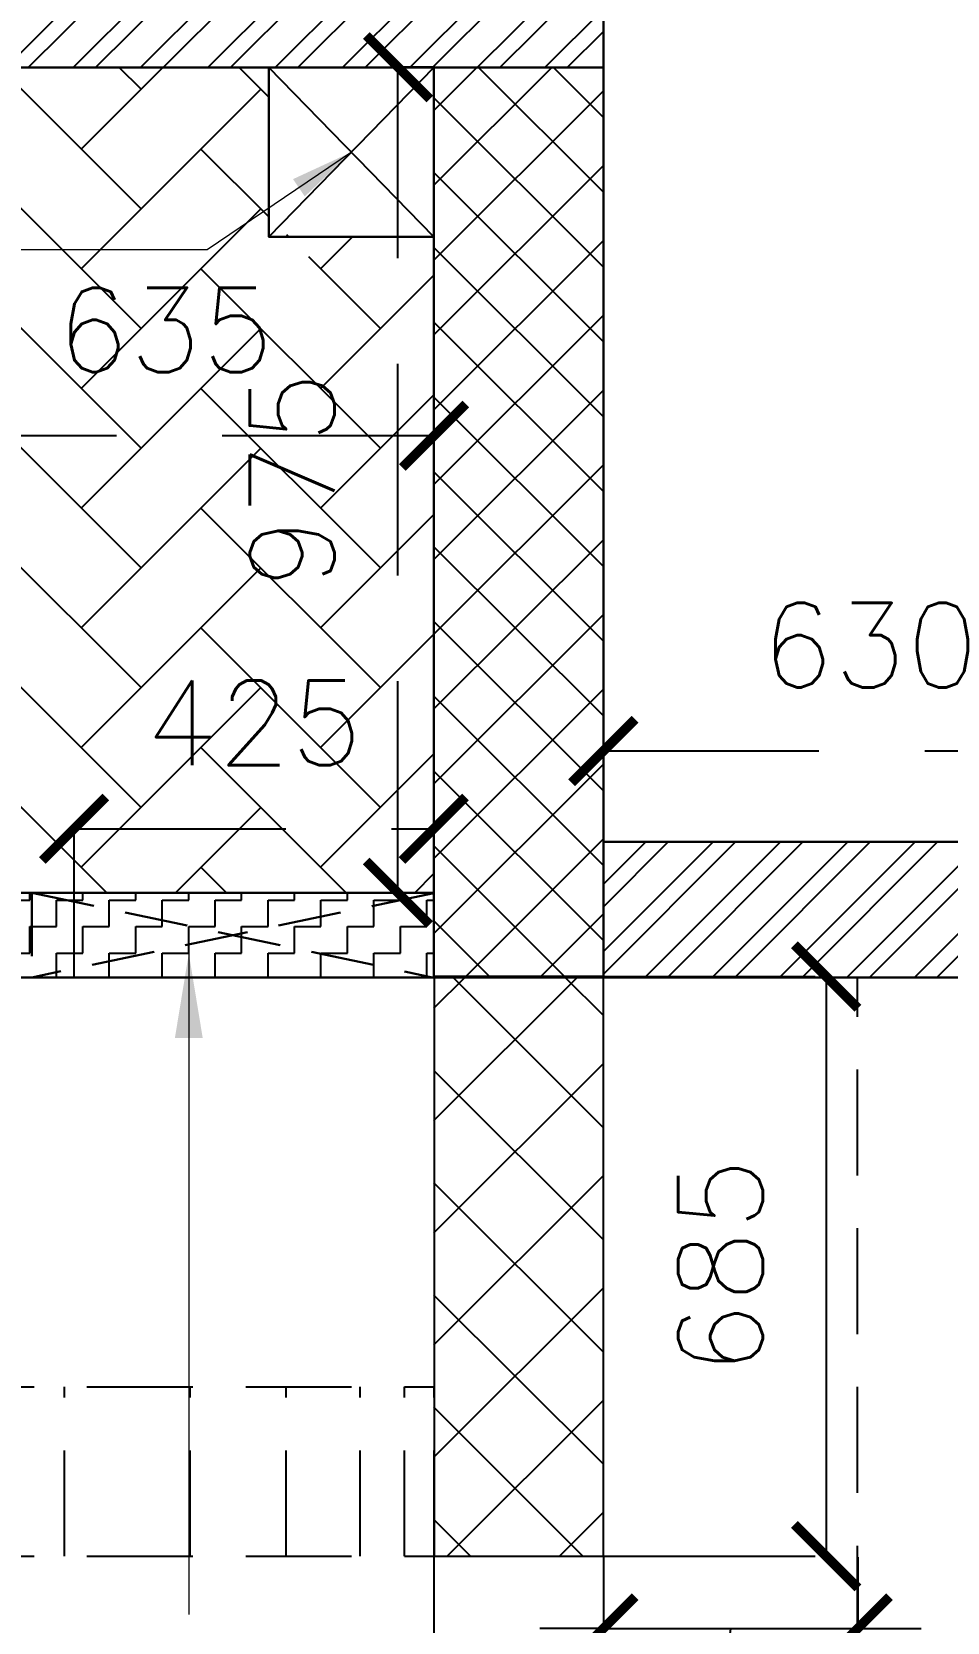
# Model space of a CAD drawing. Header units: millimetres. Extents: x 1135099 to 1230264, y -5736945 to -5695799.
# Drawn here: x 1143266 to 1144347, y -5735477 to -5733597 of the extents above; entities that cross this region are included whole.
import ezdxf

# ---------------------------------------------------------------- set-up
doc = ezdxf.new("R2010")
doc.units = ezdxf.units.MM
doc.header["$LTSCALE"] = 1000
doc.header["$MEASUREMENT"] = 0
for name, pattern in [('$0$AUDIT_D_120904163729-0', [0]), ('$2$AUDIT_D_120904163729-0', [0]), ('$4$HIDDEN', [0.375, 0.25, -0.125]), ('$7$HIDDEN', [0.375, 0.25, -0.125]), ('2BHK-A - FRONT$0$AUDIT_D_120904163729-0', [0]), ('2BHK-A - FRONT$0$HIDDEN', [0.375, 0.25, -0.125]), ('AUDIT_D_120904163729-0', [0]), ('T 10_TYPICAL ELEVATION$0$AUDIT_D_120904163729-0', [0]), ('T 10_TYPICAL ELEVATION$0$HIDDEN', [0.375, 0.25, -0.125]), ('T10(T7 IS SIMILAR BUT MIRROR) - DIMENSION & TEXTING$0$HIDDEN', [0.375, 0.25, -0.125]), ('T8(T9 IS SIMILAR) - TYPICAL FLOOR ELEVATION$0$AUDIT_D_120904163729-0', [0]), ('T8(T9 IS SIMILAR) - TYPICAL FLOOR ELEVATION$0$HIDDEN', [0.375, 0.25, -0.125])]:
    doc.linetypes.add(name, pattern=pattern)
doc.layers.get('0').update_dxf_attribs({"linetype": 'AUDIT_D_120904163729-0'})
for name, color, linetype in [('$0$A-WALL-FEATURES', 6, '$0$AUDIT_D_120904163729-0'), ('$1$A-WALL-FEATURES', 110, '$2$AUDIT_D_120904163729-0'), ('2BHK-A - FRONT$0$A-DECK SUNK 125', 8, 'Continuous'), ('2BHK-A - FRONT$0$A-HATCH -160', 251, '2BHK-A - FRONT$0$AUDIT_D_120904163729-0'), ('2BHK-A - FRONT$0$CUT-OUT', 49, 'Continuous'), ('T 10_TYPICAL ELEVATION$0$A-DIM', 1, 'T 10_TYPICAL ELEVATION$0$AUDIT_D_120904163729-0'), ('T10(T7 IS SIMILAR BUT MIRROR) - DIMENSION & TEXTING$0$A-DIMENSIONS', 2, 'T10(T7 IS SIMILAR BUT MIRROR) - DIMENSION & TEXTING$0$HIDDEN'), ('T8(T9 IS SIMILAR) - TYPICAL FLOOR ELEVATION$0$A-DIM', 1, 'T8(T9 IS SIMILAR) - TYPICAL FLOOR ELEVATION$0$AUDIT_D_120904163729-0'), ('T8(T9 IS SIMILAR) - TYPICAL FLOOR ELEVATION$0$A-WALL HATCH', 252, 'T8(T9 IS SIMILAR) - TYPICAL FLOOR ELEVATION$0$AUDIT_D_120904163729-0'), ('T8(T9 IS SIMILAR) - TYPICAL FLOOR ELEVATION$0$A-WALL-FEATURES', 6, 'T8(T9 IS SIMILAR) - TYPICAL FLOOR ELEVATION$0$AUDIT_D_120904163729-0')]:
    doc.layers.add(name, color=color, linetype=linetype)
doc.layers.add('2BHK-A - FRONT$0$A-WALL- 160', color=6, linetype='Continuous', lineweight=30)
doc.layers.add('T8(T9 IS SIMILAR) - DIMENSION & TEXTING$0$R0-18-10-2014-T1-1st Podium Floor Plan$0$Text', color=2, linetype='Continuous', lineweight=0)
doc.styles.add('T 10_TYPICAL ELEVATION$0$Romans 1', font='romans.shx', dxfattribs={"height": 100})
doc.styles.add('T10(T7 IS SIMILAR BUT MIRROR) - DIMENSION & TEXTING$0$Romans 1', font='romans.shx', dxfattribs={"height": 100})
doc.styles.add('T8(T9 IS SIMILAR) - DIMENSION & TEXTING$0$Tahoma', font='tahoma.ttf')
doc.styles.add('T8(T9 IS SIMILAR) - TYPICAL FLOOR ELEVATION$0$Romans 1', font='romans.shx', dxfattribs={"height": 100})
doc.dimstyles.new('T 10_TYPICAL ELEVATION$0$ALPINE S', dxfattribs={"dimscale": 0, "dimtxt": 100, "dimasz": 75, "dimexe": 0, "dimexo": 0, "dimgap": 75, "dimtad": 1, "dimdec": 0, "dimzin": 0, "dimdsep": 46, "dimtxsty": 'T 10_TYPICAL ELEVATION$0$Romans 1', "dimblk": 'T 10_TYPICAL ELEVATION$0$_ArchTick', "dimcen": 0.09, "dimclrd": 256, "dimclre": 256, "dimclrt": 7, "dimadec": 0, "dimazin": 0, "dimtfac": 1, "dimtdec": 0, "dimtofl": 0, "dimtmove": 1, "dimatfit": 0, "dimldrblk": 'T 10_TYPICAL ELEVATION$0$_Open90', "dimfxl": 1, "dimtolj": 1, "dimtzin": 0, "dimarcsym": 0})
doc.dimstyles.new('T10(T7 IS SIMILAR BUT MIRROR) - DIMENSION & TEXTING$0$ALPINE S', dxfattribs={"dimscale": 0, "dimtxt": 100, "dimasz": 75, "dimexe": 0, "dimexo": 0, "dimgap": 75, "dimtad": 1, "dimdec": 0, "dimzin": 0, "dimdsep": 46, "dimtxsty": 'T10(T7 IS SIMILAR BUT MIRROR) - DIMENSION & TEXTING$0$Romans 1', "dimblk": 'T10(T7 IS SIMILAR BUT MIRROR) - DIMENSION & TEXTING$0$_ArchTick', "dimcen": 0.09, "dimclrd": 256, "dimclre": 256, "dimclrt": 7, "dimadec": 0, "dimazin": 0, "dimtfac": 1, "dimtdec": 0, "dimtofl": 0, "dimtmove": 1, "dimatfit": 0, "dimldrblk": 'T10(T7 IS SIMILAR BUT MIRROR) - DIMENSION & TEXTING$0$_Open90', "dimfxl": 1, "dimtolj": 1, "dimtzin": 0, "dimarcsym": 0})
doc.dimstyles.new('T8(T9 IS SIMILAR) - DIMENSION & TEXTING$0$SAMATA STD', dxfattribs={"dimtxt": 100, "dimasz": 50, "dimexe": 50, "dimexo": 50, "dimgap": 10, "dimtad": 0, "dimdec": 0, "dimrnd": 5, "dimzin": 0, "dimdsep": 46, "dimtxsty": 'T8(T9 IS SIMILAR) - DIMENSION & TEXTING$0$Tahoma', "dimblk": 'T8(T9 IS SIMILAR) - DIMENSION & TEXTING$0$_Origin2', "dimcen": -50, "dimdle": 50, "dimclrd": 7, "dimclre": 7, "dimclrt": 7, "dimadec": 0, "dimazin": 0, "dimtfac": 1, "dimtdec": 0, "dimtmove": 1, "dimatfit": 3, "dimfxl": 150, "dimtfill": 1, "dimtolj": 1, "dimtzin": 0, "dimlwd": -1, "dimlwe": -1, "dimarcsym": 0})
doc.dimstyles.new('T8(T9 IS SIMILAR) - TYPICAL FLOOR ELEVATION$0$ALPINE S', dxfattribs={"dimscale": 0, "dimtxt": 100, "dimasz": 75, "dimexe": 0, "dimexo": 0, "dimgap": 75, "dimtad": 1, "dimdec": 0, "dimzin": 0, "dimdsep": 46, "dimtxsty": 'T8(T9 IS SIMILAR) - TYPICAL FLOOR ELEVATION$0$Romans 1', "dimblk": 'T8(T9 IS SIMILAR) - TYPICAL FLOOR ELEVATION$0$_ArchTick', "dimcen": 0.09, "dimclrd": 256, "dimclre": 256, "dimclrt": 7, "dimadec": 0, "dimazin": 0, "dimtfac": 1, "dimtdec": 0, "dimtofl": 0, "dimtmove": 1, "dimatfit": 0, "dimldrblk": 'T8(T9 IS SIMILAR) - TYPICAL FLOOR ELEVATION$0$_Open90', "dimfxl": 1, "dimtolj": 1, "dimtzin": 0, "dimarcsym": 0})
pattern_1 = [(45, (-66110.91703401995, -6030.237922148779), (-39.77475644174329, 39.7747564417433), []), (45, (-66084.40052976995, -6030.237922150642), (-39.77475644174329, 39.7747564417433), [])]

# ---------------------------------------------------------------- blocks, each defined once
blk = doc.blocks.new('T8(T9 IS SIMILAR) - DIMENSION & TEXTING$0$_Origin2')
at = {"color": 0, "linetype": 'ByBlock', "lineweight": -2}
blk.add_line((-0.5, 0), (-1, 0), dxfattribs=at)
for radius in [0.5, 0.25]:
    blk.add_circle((0, 0), radius, dxfattribs=at)
blk = doc.blocks.new('T8(T9 IS SIMILAR) - TYPICAL FLOOR ELEVATION$0$_ArchTick')
at = {"color": 0, "linetype": 'ByBlock', "const_width": 0.15}
blk.add_lwpolyline([(-0.5, -0.5), (0.5, 0.5)], dxfattribs=at)
blk = doc.blocks.new('*D56')
at = {"layer": 'T8(T9 IS SIMILAR) - TYPICAL FLOOR ELEVATION$0$A-DIM', "linetype": 'T8(T9 IS SIMILAR) - TYPICAL FLOOR ELEVATION$0$HIDDEN', "lineweight": -2, "transparency": 16777216}
for p, q in [((1143941.469251209, -5734713.717962308), (1144204.599581685, -5734713.717962308)), ((1143941.469251209, -5735398.622809879), (1144204.599581685, -5735398.622809879))]:
    blk.add_line(p, q, dxfattribs=at)
at = {"layer": 'T8(T9 IS SIMILAR) - TYPICAL FLOOR ELEVATION$0$A-DIM', "lineweight": -2, "transparency": 16777216}
blk.add_line((1144204.599581685, -5734713.717962308), (1144204.599581685, -5735398.622809879), dxfattribs=at)
at = {"layer": 'T8(T9 IS SIMILAR) - TYPICAL FLOOR ELEVATION$0$A-DIM', "linetype": 'ByBlock', "lineweight": -2, "transparency": 16777216, "xscale": 75, "yscale": 75, "zscale": 75}
for p, rotation in [((1144204.599581685, -5734713.717962308), 90), ((1144204.599581685, -5735398.622809879), 270)]:
    blk.add_blockref('T8(T9 IS SIMILAR) - TYPICAL FLOOR ELEVATION$0$_ArchTick', p, dxfattribs=dict(at, rotation=rotation))
at = {"layer": 'T8(T9 IS SIMILAR) - TYPICAL FLOOR ELEVATION$0$A-DIM', "color": 7, "linetype": 'ByBlock', "transparency": 16777216, "insert": (1144079.599581683, -5735056.170386093), "char_height": 100, "attachment_point": 5, "rotation": 90, "style": 'T8(T9 IS SIMILAR) - TYPICAL FLOOR ELEVATION$0$Romans 1'}
blk.add_mtext('\\A1;685', dxfattribs=at)
blk = doc.blocks.new('T8(T9 IS SIMILAR) - TYPICAL FLOOR ELEVATION$0$_Open90')
at = {"color": 0, "linetype": 'ByBlock', "lineweight": -2}
for p, q in [((-0.5, 0.5), (0, 0)), ((0, 0), (-1, 0)), ((0, 0), (-0.5, -0.5))]:
    blk.add_line(p, q, dxfattribs=at)
blk = doc.blocks.new('T10(T7 IS SIMILAR BUT MIRROR) - DIMENSION & TEXTING$0$_ArchTick')
at = {"color": 0, "linetype": 'ByBlock', "const_width": 0.15}
blk.add_lwpolyline([(-0.5, -0.5), (0.5, 0.5)], dxfattribs=at)
blk = doc.blocks.new('*D82')
at = {"layer": 'T10(T7 IS SIMILAR BUT MIRROR) - DIMENSION & TEXTING$0$A-DIMENSIONS', "linetype": 'T10(T7 IS SIMILAR BUT MIRROR) - DIMENSION & TEXTING$0$HIDDEN', "lineweight": -2, "transparency": 16777216}
for p, q in [((1143941.349088596, -5734553.717962309), (1143941.349088596, -5734447.200705782)), ((1144570.96665076, -5734553.717962309), (1144570.96665076, -5734447.200705782))]:
    blk.add_line(p, q, dxfattribs=at)
at = {"layer": 'T10(T7 IS SIMILAR BUT MIRROR) - DIMENSION & TEXTING$0$A-DIMENSIONS', "lineweight": -2, "transparency": 16777216}
blk.add_line((1144570.96665076, -5734447.200705782), (1143941.349088596, -5734447.200705782), dxfattribs=at)
at = {"layer": 'T10(T7 IS SIMILAR BUT MIRROR) - DIMENSION & TEXTING$0$A-DIMENSIONS', "linetype": 'ByBlock', "lineweight": -2, "transparency": 16777216, "xscale": 75, "yscale": 75, "zscale": 75, "rotation": 180}
blk.add_blockref('T10(T7 IS SIMILAR BUT MIRROR) - DIMENSION & TEXTING$0$_ArchTick', (1143941.349088596, -5734447.200705782), dxfattribs=at)
at = {"layer": 'T10(T7 IS SIMILAR BUT MIRROR) - DIMENSION & TEXTING$0$A-DIMENSIONS', "linetype": 'ByBlock', "lineweight": -2, "transparency": 16777216, "xscale": 75, "yscale": 75, "zscale": 75}
blk.add_blockref('T10(T7 IS SIMILAR BUT MIRROR) - DIMENSION & TEXTING$0$_ArchTick', (1144570.96665076, -5734447.200705782), dxfattribs=at)
at = {"layer": 'T10(T7 IS SIMILAR BUT MIRROR) - DIMENSION & TEXTING$0$A-DIMENSIONS', "color": 7, "linetype": 'ByBlock', "transparency": 16777216, "insert": (1144256.157869678, -5734322.200705782), "char_height": 100, "attachment_point": 5, "style": 'T10(T7 IS SIMILAR BUT MIRROR) - DIMENSION & TEXTING$0$Romans 1'}
blk.add_mtext('\\A1;630', dxfattribs=at)
blk = doc.blocks.new('T10(T7 IS SIMILAR BUT MIRROR) - DIMENSION & TEXTING$0$_Open90')
at = {"color": 0, "linetype": 'ByBlock', "lineweight": -2}
for p, q in [((-0.5, 0.5), (0, 0)), ((0, 0), (-1, 0)), ((0, 0), (-0.5, -0.5))]:
    blk.add_line(p, q, dxfattribs=at)
blk = doc.blocks.new('*D83')
at = {"layer": 'T10(T7 IS SIMILAR BUT MIRROR) - DIMENSION & TEXTING$0$A-DIMENSIONS', "linetype": 'T10(T7 IS SIMILAR BUT MIRROR) - DIMENSION & TEXTING$0$HIDDEN', "lineweight": -2, "transparency": 16777216}
for p, q in [((1143106.349088584, -5734165.139747166), (1143106.349088584, -5734074.770548635)), ((1143741.349088596, -5734165.139747166), (1143741.349088596, -5734074.770548635))]:
    blk.add_line(p, q, dxfattribs=at)
at = {"layer": 'T10(T7 IS SIMILAR BUT MIRROR) - DIMENSION & TEXTING$0$A-DIMENSIONS', "lineweight": -2, "transparency": 16777216}
blk.add_line((1143741.349088596, -5734074.770548635), (1143106.349088584, -5734074.770548635), dxfattribs=at)
at = {"layer": 'T10(T7 IS SIMILAR BUT MIRROR) - DIMENSION & TEXTING$0$A-DIMENSIONS', "linetype": 'ByBlock', "lineweight": -2, "transparency": 16777216, "xscale": 75, "yscale": 75, "zscale": 75, "rotation": 180}
blk.add_blockref('T10(T7 IS SIMILAR BUT MIRROR) - DIMENSION & TEXTING$0$_ArchTick', (1143106.349088584, -5734074.770548635), dxfattribs=at)
at = {"layer": 'T10(T7 IS SIMILAR BUT MIRROR) - DIMENSION & TEXTING$0$A-DIMENSIONS', "linetype": 'ByBlock', "lineweight": -2, "transparency": 16777216, "xscale": 75, "yscale": 75, "zscale": 75}
blk.add_blockref('T10(T7 IS SIMILAR BUT MIRROR) - DIMENSION & TEXTING$0$_ArchTick', (1143741.349088596, -5734074.770548635), dxfattribs=at)
at = {"layer": 'T10(T7 IS SIMILAR BUT MIRROR) - DIMENSION & TEXTING$0$A-DIMENSIONS', "color": 7, "linetype": 'ByBlock', "transparency": 16777216, "insert": (1143423.84908859, -5733949.770548635), "char_height": 100, "attachment_point": 5, "style": 'T10(T7 IS SIMILAR BUT MIRROR) - DIMENSION & TEXTING$0$Romans 1'}
blk.add_mtext('\\A1;635', dxfattribs=at)
blk = doc.blocks.new('*D84')
at = {"layer": 'T10(T7 IS SIMILAR BUT MIRROR) - DIMENSION & TEXTING$0$A-DIMENSIONS', "linetype": 'T10(T7 IS SIMILAR BUT MIRROR) - DIMENSION & TEXTING$0$HIDDEN', "lineweight": -2, "transparency": 16777216}
for p, q in [((1143741.349088594, -5733639.262870948), (1143698.82665985, -5733639.262870948)), ((1143741.34791091, -5734614.717962311), (1143698.82665985, -5734614.717962311))]:
    blk.add_line(p, q, dxfattribs=at)
at = {"layer": 'T10(T7 IS SIMILAR BUT MIRROR) - DIMENSION & TEXTING$0$A-DIMENSIONS', "lineweight": -2, "transparency": 16777216}
blk.add_line((1143698.82665985, -5734614.717962311), (1143698.82665985, -5733639.262870948), dxfattribs=at)
at = {"layer": 'T10(T7 IS SIMILAR BUT MIRROR) - DIMENSION & TEXTING$0$A-DIMENSIONS', "linetype": 'ByBlock', "lineweight": -2, "transparency": 16777216, "xscale": 75, "yscale": 75, "zscale": 75}
for p, rotation in [((1143698.82665985, -5733639.262870948), 90), ((1143698.82665985, -5734614.717962311), 270)]:
    blk.add_blockref('T10(T7 IS SIMILAR BUT MIRROR) - DIMENSION & TEXTING$0$_ArchTick', p, dxfattribs=dict(at, rotation=rotation))
at = {"layer": 'T10(T7 IS SIMILAR BUT MIRROR) - DIMENSION & TEXTING$0$A-DIMENSIONS', "color": 7, "linetype": 'ByBlock', "transparency": 16777216, "insert": (1143573.826659848, -5734126.990416628), "char_height": 100, "attachment_point": 5, "rotation": 90, "style": 'T10(T7 IS SIMILAR BUT MIRROR) - DIMENSION & TEXTING$0$Romans 1'}
blk.add_mtext('\\A1;975', dxfattribs=at)
blk = doc.blocks.new('*D90')
at = {"layer": 'T10(T7 IS SIMILAR BUT MIRROR) - DIMENSION & TEXTING$0$A-DIMENSIONS', "linetype": 'T10(T7 IS SIMILAR BUT MIRROR) - DIMENSION & TEXTING$0$HIDDEN', "lineweight": -2, "transparency": 16777216}
for p, q in [((1143316.347465888, -5734714.623685867), (1143316.347465888, -5734539.046564673)), ((1143741.050071088, -5734715.07473595), (1143741.050071088, -5734539.046564673))]:
    blk.add_line(p, q, dxfattribs=at)
at = {"layer": 'T10(T7 IS SIMILAR BUT MIRROR) - DIMENSION & TEXTING$0$A-DIMENSIONS', "lineweight": -2, "transparency": 16777216}
blk.add_line((1143316.347465888, -5734539.046564673), (1143741.050071088, -5734539.046564673), dxfattribs=at)
at = {"layer": 'T10(T7 IS SIMILAR BUT MIRROR) - DIMENSION & TEXTING$0$A-DIMENSIONS', "linetype": 'ByBlock', "lineweight": -2, "transparency": 16777216, "xscale": 75, "yscale": 75, "zscale": 75, "rotation": 180}
blk.add_blockref('T10(T7 IS SIMILAR BUT MIRROR) - DIMENSION & TEXTING$0$_ArchTick', (1143316.347465888, -5734539.046564673), dxfattribs=at)
at = {"layer": 'T10(T7 IS SIMILAR BUT MIRROR) - DIMENSION & TEXTING$0$A-DIMENSIONS', "linetype": 'ByBlock', "lineweight": -2, "transparency": 16777216, "xscale": 75, "yscale": 75, "zscale": 75}
blk.add_blockref('T10(T7 IS SIMILAR BUT MIRROR) - DIMENSION & TEXTING$0$_ArchTick', (1143741.050071088, -5734539.046564673), dxfattribs=at)
at = {"layer": 'T10(T7 IS SIMILAR BUT MIRROR) - DIMENSION & TEXTING$0$A-DIMENSIONS', "color": 7, "linetype": 'ByBlock', "transparency": 16777216, "insert": (1143528.698768488, -5734414.046564673), "char_height": 100, "attachment_point": 5, "style": 'T10(T7 IS SIMILAR BUT MIRROR) - DIMENSION & TEXTING$0$Romans 1'}
blk.add_mtext('\\A1;425', dxfattribs=at)
blk = doc.blocks.new('T 10_TYPICAL ELEVATION$0$_ArchTick')
at = {"color": 0, "linetype": 'ByBlock', "const_width": 0.15}
blk.add_lwpolyline([(-0.5, -0.5), (0.5, 0.5)], dxfattribs=at)
blk = doc.blocks.new('*D95')
at = {"layer": 'T 10_TYPICAL ELEVATION$0$A-DIM', "linetype": 'T 10_TYPICAL ELEVATION$0$HIDDEN', "lineweight": -2, "transparency": 16777216}
for p, q in [((1136581.345597366, -5735399.61984592), (1136581.345597366, -5735947.685256225)), ((1143741.347516659, -5735399.630030498), (1143741.347516659, -5735947.685256225))]:
    blk.add_line(p, q, dxfattribs=at)
at = {"layer": 'T 10_TYPICAL ELEVATION$0$A-DIM', "lineweight": -2, "transparency": 16777216}
blk.add_line((1136581.345597366, -5735947.685256225), (1143741.347516659, -5735947.685256225), dxfattribs=at)
at = {"layer": 'T 10_TYPICAL ELEVATION$0$A-DIM', "linetype": 'ByBlock', "lineweight": -2, "transparency": 16777216, "xscale": 75, "yscale": 75, "zscale": 75, "rotation": 180}
blk.add_blockref('T 10_TYPICAL ELEVATION$0$_ArchTick', (1136581.345597366, -5735947.685256225), dxfattribs=at)
at = {"layer": 'T 10_TYPICAL ELEVATION$0$A-DIM', "linetype": 'ByBlock', "lineweight": -2, "transparency": 16777216, "xscale": 75, "yscale": 75, "zscale": 75}
blk.add_blockref('T 10_TYPICAL ELEVATION$0$_ArchTick', (1143741.347516659, -5735947.685256225), dxfattribs=at)
at = {"layer": 'T 10_TYPICAL ELEVATION$0$A-DIM', "color": 7, "linetype": 'ByBlock', "transparency": 16777216, "insert": (1140161.346557012, -5735822.685256225), "char_height": 100, "attachment_point": 5, "style": 'T 10_TYPICAL ELEVATION$0$Romans 1'}
blk.add_mtext('\\A1;7160 ARCH PROFILE C1 AT 27TH FL', dxfattribs=at)
blk = doc.blocks.new('T 10_TYPICAL ELEVATION$0$_Open90')
at = {"color": 0, "linetype": 'ByBlock', "lineweight": -2}
for p, q in [((-0.5, 0.5), (0, 0)), ((0, 0), (-1, 0)), ((0, 0), (-0.5, -0.5))]:
    blk.add_line(p, q, dxfattribs=at)
blk = doc.blocks.new('*D97')
at = {"layer": 'T 10_TYPICAL ELEVATION$0$A-DIM', "linetype": 'T 10_TYPICAL ELEVATION$0$HIDDEN', "lineweight": -2, "transparency": 16777216}
for p, q in [((1143941.347516673, -5735399.61984592), (1143941.347516673, -5735483.912781895)), ((1144241.838307576, -5735399.61984592), (1144241.838307576, -5735483.912781895))]:
    blk.add_line(p, q, dxfattribs=at)
at = {"layer": 'T 10_TYPICAL ELEVATION$0$A-DIM', "lineweight": -2, "transparency": 16777216}
for p, q in [((1143941.347516673, -5735483.912781895), (1143866.347516673, -5735483.912781895)), ((1143941.347516673, -5735483.912781895), (1144241.838307576, -5735483.912781895)), ((1144091.592912125, -5735483.912781895), (1144005.525115611, -5736196.355730717)), ((1144241.838307576, -5735483.912781895), (1144316.838307576, -5735483.912781895)), ((1144005.525115611, -5736196.355730717), (1142546.001306087, -5736196.355730717))]:
    blk.add_line(p, q, dxfattribs=at)
at = {"layer": 'T 10_TYPICAL ELEVATION$0$A-DIM', "linetype": 'ByBlock', "lineweight": -2, "transparency": 16777216, "xscale": 75, "yscale": 75, "zscale": 75}
blk.add_blockref('T 10_TYPICAL ELEVATION$0$_ArchTick', (1143941.347516673, -5735483.912781895), dxfattribs=at)
at = {"layer": 'T 10_TYPICAL ELEVATION$0$A-DIM', "linetype": 'ByBlock', "lineweight": -2, "transparency": 16777216, "xscale": 75, "yscale": 75, "zscale": 75, "rotation": 180}
blk.add_blockref('T 10_TYPICAL ELEVATION$0$_ArchTick', (1144241.838307576, -5735483.912781895), dxfattribs=at)
at = {"layer": 'T 10_TYPICAL ELEVATION$0$A-DIM', "color": 7, "linetype": 'ByBlock', "transparency": 16777216, "insert": (1143275.763210849, -5736071.355730717), "char_height": 100, "attachment_point": 5, "style": 'T 10_TYPICAL ELEVATION$0$Romans 1'}
blk.add_mtext('\\A1;300 PROJ ABOVE', dxfattribs=at)

msp = doc.modelspace()

# ---------------------------------------------------------------- hatches: boundary and pattern name
at = {"layer": '2BHK-A - FRONT$0$A-DECK SUNK 125'}
h = msp.add_hatch(dxfattribs=at)
h.set_pattern_fill('AR-HBONE', color=256, scale=25)
h.set_pattern_definition([(45, (-66110.91703401995, -6029.690296920016), (1.110223024625157e-14, 141.4213562373095), [300, -100]), (135, (-66040.20635589492, -5958.979618795216), (1.110223024625157e-14, 141.4213562373095), [300, -100])])
edge = h.paths.add_edge_path(flags=16)
edge.add_arc((1143591.347182306, -5733839.621713794), 23.99570176936686, 0, 360)
h.paths.add_polyline_path([(1143741.346288181, -5734614.621855286), (1143106.347465875, -5734614.621855286), (1143106.347465875, -5733639.64328157), (1143546.370518774, -5733639.600522819), (1143546.326151636, -5733839.621713794), (1143741.347167734, -5733839.621713794)])
at = {"layer": '2BHK-A - FRONT$0$A-HATCH -160', "linetype": 'ByBlock'}
h = msp.add_hatch(dxfattribs=at)
h.set_pattern_fill('ANSI32', color=256, scale=150)
h.set_pattern_definition(pattern_1)
h.paths.add_polyline_path([(1143941.347465888, -5733039.553550323), (1143781.347465888, -5733039.553550323), (1143781.347465888, -5733479.810496176), (1143006.347465875, -5733479.810496176), (1143006.351132896, -5733639.831922376), (1143941.347465888, -5733639.810496177)])
h = msp.add_hatch(dxfattribs=at)
h.set_pattern_fill('ANSI37', color=256, scale=500)
h.set_pattern_definition([(45, (-66110.91703401995, -6029.690296920016), (-44.19417382415921, 44.19417382415922), []), (135, (-66110.91703401995, -6029.690296920016), (-44.19417382415922, -44.19417382415921), [])])
h.paths.add_polyline_path([(1143941.347465888, -5734714.265587538), (1143741.347465888, -5734714.265587538), (1143741.347465888, -5733639.815079339), (1143941.347465888, -5733639.815079339)])
h = msp.add_hatch(dxfattribs=at)
h.set_pattern_fill('ANSI32', color=256, scale=150)
h.set_pattern_definition(pattern_1)
h.paths.add_polyline_path([(1144570.965028058, -5734714.265587538), (1143941.347465888, -5734714.265587538), (1143941.347465888, -5734554.265587538), (1144570.965028058, -5734554.265587538)])
h = msp.add_hatch(dxfattribs=at)
h.set_pattern_fill('ZIGZAG', color=256, scale=250)
h.set_pattern_definition([(0, (-66110.91703401995, -6029.690296920016), (31.25, 31.25), [31.25, -31.25]), (90, (-66079.66703401995, -6029.690296920016), (-31.25, 31.25), [31.25, -31.25])])
h.paths.add_polyline_path([(1143741.347465888, -5734714.265587538), (1143006.347465875, -5734714.265587538), (1143006.347465875, -5734614.265587538), (1143741.347465888, -5734614.265587538)])
at = {"layer": 'T8(T9 IS SIMILAR) - TYPICAL FLOOR ELEVATION$0$A-WALL HATCH', "linetype": 'ByBlock'}
h = msp.add_hatch(dxfattribs=at)
h.set_pattern_fill('ANSI37', color=256, scale=750)
h.set_pattern_definition([(45, (-66111.01609653258, -6029.903534287587), (-66.29126073623883, 66.29126073623884), []), (135, (-66111.01609653258, -6029.903534287587), (-66.29126073623884, -66.29126073623883), [])])
h.paths.add_polyline_path([(1143741.347465888, -5735398.836047244), (1143941.370188696, -5735398.836047244), (1143941.370188696, -5734713.931199674), (1143741.347465888, -5734713.931199674)])

# ---------------------------------------------------------------- linework, layer by layer
at = {"layer": '$0$A-WALL-FEATURES', "color": 3, "linetype": '$7$HIDDEN', "ltscale": 0.5}
for p, q in [((1136581.446528401, -5735198.622809874), (1143741.446528401, -5735198.622809877)), ((1143304.903483364, -5735398.622809877), (1143304.903483364, -5735198.622809875)), ((1143453.3179682, -5735398.622809877), (1143453.3179682, -5735198.622809875)), ((1143566.822060044, -5735398.622809877), (1143566.822060044, -5735198.622809875)), ((1143654.116168368, -5735398.622809877), (1143654.116168368, -5735198.622809875)), ((1143706.499883707, -5735398.622809877), (1143706.499883707, -5735198.622809875)), ((1143741.446528401, -5735398.622809877), (1143741.446528401, -5735198.622809875)), ((1136581.446528402, -5735398.622809875), (1143741.446528401, -5735398.622809877))]:
    msp.add_line(p, q, dxfattribs=at)
at = {"layer": '$1$A-WALL-FEATURES', "color": 3, "linetype": '$4$HIDDEN', "ltscale": 0.5}
msp.add_lwpolyline([(1136081.319490472, -5734713.717962307), (1136081.131870663, -5735698.622809877), (1144241.469251209, -5735698.622809877), (1144241.469251209, -5734713.717256621)], dxfattribs=at)
at = {"layer": '2BHK-A - FRONT$0$A-WALL- 160', "linetype": 'ByBlock'}
for p, q in [((1143941.347465888, -5734714.623685867), (1143941.347465888, -5733039.553550323)), ((1143941.347465888, -5733639.621855284), (1143006.347465875, -5733639.621855287)), ((1143741.347465888, -5734714.623685867), (1143741.347465888, -5733639.621855286)), ((1144570.965028058, -5734554.623685867), (1143941.347465888, -5734554.623685867)), ((1144570.965028058, -5734714.623685867), (1143741.347465888, -5734714.623685867))]:
    msp.add_line(p, q, dxfattribs=at)
at = {"layer": '2BHK-A - FRONT$0$A-WALL- 160', "color": 5, "linetype": '2BHK-A - FRONT$0$HIDDEN', "ltscale": 0.3}
for p, q in [((1143266.347465876, -5734614.623685867), (1143741.050071088, -5734715.07473595)), ((1143741.152040471, -5734615.074735951), (1143266.347465876, -5734714.623685867))]:
    msp.add_line(p, q, dxfattribs=at)
at = {"layer": '2BHK-A - FRONT$0$A-WALL- 160', "linetype": 'ByBlock'}
msp.add_lwpolyline([(1143741.347465889, -5734714.623685867), (1143006.347465875, -5734714.623685867), (1143006.347465875, -5734614.623685867), (1143741.347465888, -5734614.623685867)], dxfattribs=at)
at = {"layer": '2BHK-A - FRONT$0$A-WALL- 160', "color": 5, "linetype": '2BHK-A - FRONT$0$HIDDEN', "ltscale": 0.3}
msp.add_lwpolyline([(1143266.347465876, -5734714.623685867), (1143741.347465888, -5734714.623685867), (1143741.347465888, -5734614.623685867), (1143266.347465876, -5734614.623685867)], close=True, dxfattribs=at)
at = {"layer": '2BHK-A - FRONT$0$CUT-OUT'}
for points in [[(1143741.346288181, -5734614.621855286), (1143106.347465875, -5734614.621855286), (1143106.347465875, -5733639.64328157), (1143546.370518774, -5733639.610978905), (1143546.326151636, -5733839.63216988), (1143741.347167734, -5733839.621713794)], [(1143741.347016655, -5733839.621713794), (1143546.348335205, -5733839.621713794), (1143546.348335205, -5733639.621434991), (1143741.347016655, -5733639.621434991)]]:
    msp.add_lwpolyline(points, close=True, dxfattribs=at)
at = {"layer": '2BHK-A - FRONT$0$CUT-OUT', "linetype": 'ByBlock'}
for points in [[(1143741.347016655, -5733639.621855287), (1143546.348335205, -5733839.621572303)], [(1143741.347016655, -5733839.621713794), (1143546.349669638, -5733639.621855287)]]:
    msp.add_lwpolyline(points, dxfattribs=at)
at = {"layer": 'T8(T9 IS SIMILAR) - TYPICAL FLOOR ELEVATION$0$A-WALL-FEATURES', "linetype": 'ByBlock'}
msp.add_lwpolyline([(1143741.446528401, -5735398.622809877), (1143941.469251209, -5735398.622809877), (1143941.469251209, -5734713.717962306), (1143741.446528401, -5734713.717962306)], close=True, dxfattribs=at)

# ---------------------------------------------------------------- dimensions: what is measured, and where the dimension line sits
at = {"layer": 'T 10_TYPICAL ELEVATION$0$A-DIM', "linetype": 'ByBlock'}
dim = msp.add_linear_dim(base=(1143741.347516659, -5735947.685256225), p1=(1136581.345597366, -5735399.61984592, 0.3875931785049976), p2=(1143741.347516659, -5735399.630030498, 0.3875931785049976), text='<> ARCH PROFILE C1 AT 27TH FL', dimstyle='T 10_TYPICAL ELEVATION$0$ALPINE S', override={"dimscale": 1, "dimfxl": 5, "dimarcsym": 1}, dxfattribs=at)
dim.commit()
dim.dimension.update_dxf_attribs({"geometry": '*D95', "text_midpoint": (1140161.346557012, -5735822.685256225)})
dim = msp.add_linear_dim(base=(1144241.838307576, -5735483.912781895), p1=(1143941.347516673, -5735399.61984592, 0.3875931785049976), p2=(1144241.838307576, -5735399.61984592, 0.0264412199282486), text='<> PROJ ABOVE', dimstyle='T 10_TYPICAL ELEVATION$0$ALPINE S', override={"dimscale": 1, "dimfxl": 5, "dimarcsym": 1}, dxfattribs=at)
dim.commit()
dim.dimension.update_dxf_attribs({"geometry": '*D97', "text_midpoint": (1143930.525115611, -5736196.355730717), "dimtype": 160})
at = {"layer": 'T10(T7 IS SIMILAR BUT MIRROR) - DIMENSION & TEXTING$0$A-DIMENSIONS', "linetype": 'ByBlock'}
for base, p1, p2, angle, picture, middle in [((1143698.82665985, -5733639.262870948), (1143741.34791091, -5734614.717962309), (1143741.349088594, -5733639.262870946), 90, '*D84', (1143573.826659848, -5734126.990416628)), ((1143106.349088584, -5734074.770548635), (1143741.349088596, -5734165.139747166), (1143106.349088584, -5734165.139747166), 180, '*D83', (1143423.84908859, -5733949.770548635)), ((1143941.349088596, -5734447.200705782), (1144570.96665076, -5734553.717962309), (1143941.349088596, -5734553.717962309), 180, '*D82', (1144256.157869678, -5734322.200705782))]:
    dim = msp.add_linear_dim(base=base, p1=p1, p2=p2, angle=angle, dimstyle='T10(T7 IS SIMILAR BUT MIRROR) - DIMENSION & TEXTING$0$ALPINE S', override={"dimscale": 1, "dimfxl": 5, "dimarcsym": 1}, dxfattribs=at)
    dim.commit()
    dim.dimension.update_dxf_attribs({"geometry": picture, "text_midpoint": middle})
dim = msp.add_linear_dim(base=(1143741.050071088, -5734539.046564673), p1=(1143316.347465888, -5734714.623685867), p2=(1143741.050071088, -5734715.07473595), dimstyle='T10(T7 IS SIMILAR BUT MIRROR) - DIMENSION & TEXTING$0$ALPINE S', override={"dimscale": 1, "dimfxl": 5, "dimarcsym": 1}, dxfattribs=at)
dim.commit()
dim.dimension.update_dxf_attribs({"geometry": '*D90', "text_midpoint": (1143528.698768488, -5734414.046564673)})
at = {"layer": 'T8(T9 IS SIMILAR) - TYPICAL FLOOR ELEVATION$0$A-DIM', "linetype": 'ByBlock'}
dim = msp.add_linear_dim(base=(1144204.599581685, -5735398.622809879), p1=(1143941.469251209, -5734713.717962306), p2=(1143941.469251209, -5735398.622809877), angle=90, dimstyle='T8(T9 IS SIMILAR) - TYPICAL FLOOR ELEVATION$0$ALPINE S', override={"dimscale": 1, "dimfxl": 5, "dimarcsym": 1}, dxfattribs=at)
dim.commit()
dim.dimension.update_dxf_attribs({"geometry": '*D56', "text_midpoint": (1144079.599581683, -5735056.170386093)})

# ---------------------------------------------------------------- leaders
at = {"layer": 'T8(T9 IS SIMILAR) - DIMENSION & TEXTING$0$R0-18-10-2014-T1-1st Podium Floor Plan$0$Text'}
for points, override in [([(1143643.848343147, -5733739.621784541), (1143473.481359091, -5733855.19029692), (1142971.08296598, -5733855.19029692)], {"dimasz": 75, "dimclrd": 2, "dimfxlon": 1, "dimarcsym": 1}), ([(1143451.753010723, -5734686.339715281), (1143451.780215506, -5734985.572620174), (1143451.753010723, -5735467.347991771)], {"dimscale": 1, "dimasz": 100, "dimclrd": 2, "dimfxlon": 1, "dimarcsym": 1}), ([(1143451.753010723, -5734686.339715281), (1143451.780215506, -5734985.572620174), (1143451.753010723, -5735467.347991771)], {"dimscale": 1, "dimasz": 100, "dimclrd": 2, "dimfxlon": 1, "dimarcsym": 1})]:
    msp.add_leader(points, dimstyle='T8(T9 IS SIMILAR) - DIMENSION & TEXTING$0$SAMATA STD', override=override, dxfattribs=at)

doc.saveas('drawing.dxf')
